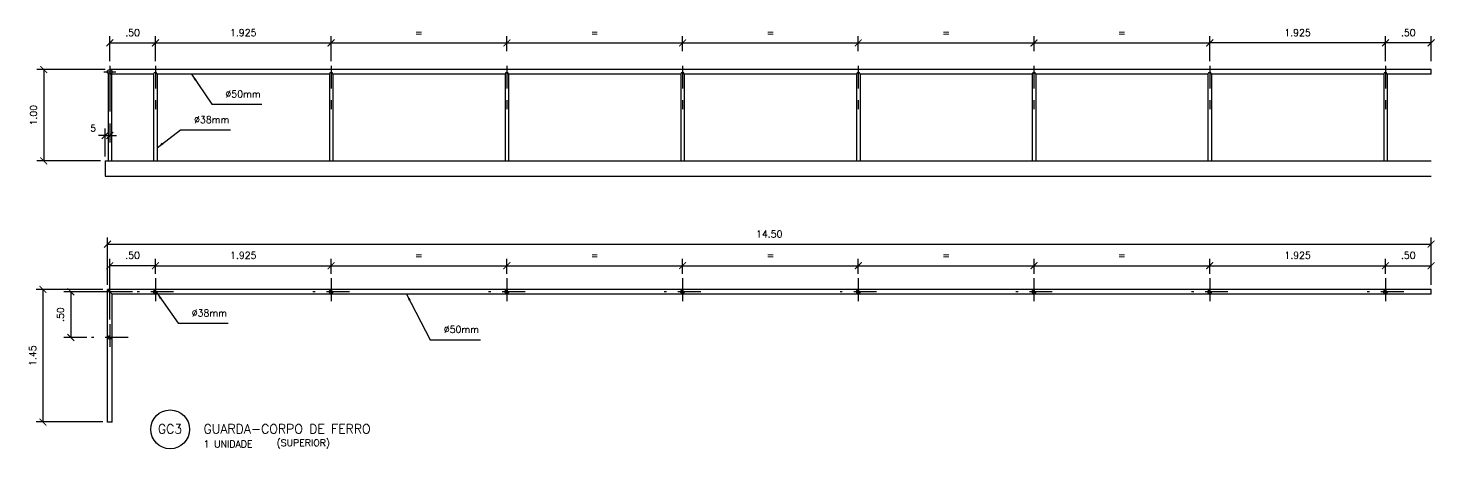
# Model space of a CAD drawing. Header units: millimetres. Extents: x 193 to 586, y 108 to 133.
# Drawn here: x 530.97 to 546.38, y 126.01 to 130.61 of the extents above; entities that cross this region are included whole.
import ezdxf

# ---------------------------------------------------------------- set-up
doc = ezdxf.new("R2010")
doc.units = ezdxf.units.MM
for name, pattern in [('CENTER', [0.6, 0.375, -0.075, 0.075, -0.075]), ('DASHDOT', [1, 0.5, -0.25, 0, -0.25]), ('HIDDEN', [0.375, 0.25, -0.125])]:
    doc.linetypes.add(name, pattern=pattern)
for name, color, linetype in [('CAIX', 2, 'Continuous'), ('CAIXN', 7, 'Continuous'), ('COTAS', 1, 'Continuous'), ('EIXOS', 141, 'CENTER'), ('LPROJ', 7, 'HIDDEN'), ('LVISTA02', 1, 'Continuous'), ('NOTAS', 2, 'Continuous'), ('REVEST', 2, 'Continuous')]:
    doc.layers.add(name, color=color, linetype=linetype)
doc.styles.add('100-50', font='romans.shx', dxfattribs={"height": 0.125})
doc.styles.add('60-50', font='romans.shx', dxfattribs={"height": 0.075})
doc.dimstyles.new('50', dxfattribs={"dimtxt": 0.1, "dimasz": 2.5, "dimexe": 1.25, "dimexo": 0.625, "dimgap": 0.075, "dimtad": 1, "dimzin": 0, "dimdsep": 46, "dimtxsty": '60-50', "dimcen": 2.5, "dimclrt": 3, "dimadec": 0, "dimazin": 0, "dimtfac": 1, "dimtmove": 0, "dimatfit": 3, "dimfxl": 1, "dimarcsym": 0})

# ---------------------------------------------------------------- blocks, each defined once
blk = doc.blocks.new('_ARCHTICK')
at = {"color": 0, "linetype": 'ByBlock', "const_width": 0.15}
blk.add_lwpolyline([(-0.5, -0.5), (0.5, 0.5)], dxfattribs=at)
blk = doc.blocks.new('*D228')
at = {"color": 0, "linetype": 'ByBlock'}
for p, q in [((256.297, 230.216), (256.297, 230.879)), ((256.797, 230.716), (256.797, 230.879)), ((256.797, 230.804), (256.297, 230.804))]:
    blk.add_line(p, q, dxfattribs=at)
at = {"layer": 'DEFPOINTS', "color": 0, "linetype": 'ByBlock'}
for p in [(256.297, 230.804), (256.797, 230.666), (256.297, 230.166)]:
    blk.add_point(p, dxfattribs=at)
at = {"color": 0, "linetype": 'ByBlock', "xscale": 0.075, "yscale": 0.075, "zscale": 0.075, "rotation": 180}
blk.add_blockref('_ARCHTICK', (256.297, 230.804), dxfattribs=at)
at = {"color": 0, "linetype": 'ByBlock', "xscale": 0.075, "yscale": 0.075, "zscale": 0.075}
blk.add_blockref('_ARCHTICK', (256.797, 230.804), dxfattribs=at)
at = {"color": 3, "linetype": 'ByBlock', "insert": (256.547, 230.917), "char_height": 0.075, "attachment_point": 5, "style": '60-50'}
blk.add_mtext('.50', dxfattribs=at)
blk = doc.blocks.new('*D229')
at = {"color": 0, "linetype": 'ByBlock'}
for p, q in [((258.722, 230.716), (258.722, 230.879)), ((256.797, 230.804), (258.722, 230.804))]:
    blk.add_line(p, q, dxfattribs=at)
at = {"layer": 'DEFPOINTS', "color": 0, "linetype": 'ByBlock'}
for p in [(258.722, 230.804), (256.797, 230.666), (258.722, 230.666)]:
    blk.add_point(p, dxfattribs=at)
at = {"color": 0, "linetype": 'ByBlock', "xscale": 0.075, "yscale": 0.075, "zscale": 0.075, "rotation": 180}
blk.add_blockref('_ARCHTICK', (256.797, 230.804), dxfattribs=at)
at = {"color": 0, "linetype": 'ByBlock', "xscale": 0.075, "yscale": 0.075, "zscale": 0.075}
blk.add_blockref('_ARCHTICK', (258.722, 230.804), dxfattribs=at)
at = {"color": 3, "linetype": 'ByBlock', "insert": (257.76, 230.917), "char_height": 0.075, "attachment_point": 5, "style": '60-50'}
blk.add_mtext('1.925', dxfattribs=at)
blk = doc.blocks.new('*D230')
at = {"color": 0, "linetype": 'ByBlock'}
for p, q in [((261.243, 230.716), (261.243, 230.879)), ((259.318, 230.804), (261.243, 230.804))]:
    blk.add_line(p, q, dxfattribs=at)
at = {"layer": 'DEFPOINTS', "color": 0, "linetype": 'ByBlock'}
for p in [(261.243, 230.804), (259.318, 230.666), (261.243, 230.666)]:
    blk.add_point(p, dxfattribs=at)
at = {"color": 0, "linetype": 'ByBlock', "xscale": 0.075, "yscale": 0.075, "zscale": 0.075, "rotation": 180}
blk.add_blockref('_ARCHTICK', (259.318, 230.804), dxfattribs=at)
at = {"color": 0, "linetype": 'ByBlock', "xscale": 0.075, "yscale": 0.075, "zscale": 0.075}
blk.add_blockref('_ARCHTICK', (261.243, 230.804), dxfattribs=at)
at = {"color": 3, "linetype": 'ByBlock', "insert": (260.28, 230.917), "char_height": 0.075, "attachment_point": 5, "style": '60-50'}
blk.add_mtext('=', dxfattribs=at)
blk = doc.blocks.new('*D231')
at = {"color": 0, "linetype": 'ByBlock'}
for p, q in [((263.168, 230.716), (263.168, 230.879)), ((261.243, 230.804), (263.168, 230.804))]:
    blk.add_line(p, q, dxfattribs=at)
at = {"layer": 'DEFPOINTS', "color": 0, "linetype": 'ByBlock'}
for p in [(263.168, 230.804), (261.243, 230.666), (263.168, 230.666)]:
    blk.add_point(p, dxfattribs=at)
at = {"color": 0, "linetype": 'ByBlock', "xscale": 0.075, "yscale": 0.075, "zscale": 0.075, "rotation": 180}
blk.add_blockref('_ARCHTICK', (261.243, 230.804), dxfattribs=at)
at = {"color": 0, "linetype": 'ByBlock', "xscale": 0.075, "yscale": 0.075, "zscale": 0.075}
blk.add_blockref('_ARCHTICK', (263.168, 230.804), dxfattribs=at)
at = {"color": 3, "linetype": 'ByBlock', "insert": (262.205, 230.917), "char_height": 0.075, "attachment_point": 5, "style": '60-50'}
blk.add_mtext('=', dxfattribs=at)
blk = doc.blocks.new('*D232')
at = {"color": 0, "linetype": 'ByBlock'}
for p, q in [((265.093, 230.716), (265.093, 230.879)), ((263.168, 230.804), (265.093, 230.804))]:
    blk.add_line(p, q, dxfattribs=at)
at = {"layer": 'DEFPOINTS', "color": 0, "linetype": 'ByBlock'}
for p in [(265.093, 230.804), (263.168, 230.666), (265.093, 230.666)]:
    blk.add_point(p, dxfattribs=at)
at = {"color": 0, "linetype": 'ByBlock', "xscale": 0.075, "yscale": 0.075, "zscale": 0.075, "rotation": 180}
blk.add_blockref('_ARCHTICK', (263.168, 230.804), dxfattribs=at)
at = {"color": 0, "linetype": 'ByBlock', "xscale": 0.075, "yscale": 0.075, "zscale": 0.075}
blk.add_blockref('_ARCHTICK', (265.093, 230.804), dxfattribs=at)
at = {"color": 3, "linetype": 'ByBlock', "insert": (264.13, 230.917), "char_height": 0.075, "attachment_point": 5, "style": '60-50'}
blk.add_mtext('=', dxfattribs=at)
blk = doc.blocks.new('*D233')
at = {"color": 0, "linetype": 'ByBlock'}
for p, q in [((267.018, 230.716), (267.018, 230.879)), ((265.093, 230.804), (267.018, 230.804))]:
    blk.add_line(p, q, dxfattribs=at)
at = {"layer": 'DEFPOINTS', "color": 0, "linetype": 'ByBlock'}
for p in [(267.018, 230.804), (265.093, 230.666), (267.018, 230.666)]:
    blk.add_point(p, dxfattribs=at)
at = {"color": 0, "linetype": 'ByBlock', "xscale": 0.075, "yscale": 0.075, "zscale": 0.075, "rotation": 180}
blk.add_blockref('_ARCHTICK', (265.093, 230.804), dxfattribs=at)
at = {"color": 0, "linetype": 'ByBlock', "xscale": 0.075, "yscale": 0.075, "zscale": 0.075}
blk.add_blockref('_ARCHTICK', (267.018, 230.804), dxfattribs=at)
at = {"color": 3, "linetype": 'ByBlock', "insert": (266.055, 230.917), "char_height": 0.075, "attachment_point": 5, "style": '60-50'}
blk.add_mtext('=', dxfattribs=at)
blk = doc.blocks.new('*D234')
at = {"color": 0, "linetype": 'ByBlock'}
for p, q in [((268.943, 230.716), (268.943, 230.879)), ((267.018, 230.804), (268.943, 230.804))]:
    blk.add_line(p, q, dxfattribs=at)
at = {"layer": 'DEFPOINTS', "color": 0, "linetype": 'ByBlock'}
for p in [(268.943, 230.804), (267.018, 230.666), (268.943, 230.666)]:
    blk.add_point(p, dxfattribs=at)
at = {"color": 0, "linetype": 'ByBlock', "xscale": 0.075, "yscale": 0.075, "zscale": 0.075, "rotation": 180}
blk.add_blockref('_ARCHTICK', (267.018, 230.804), dxfattribs=at)
at = {"color": 0, "linetype": 'ByBlock', "xscale": 0.075, "yscale": 0.075, "zscale": 0.075}
blk.add_blockref('_ARCHTICK', (268.943, 230.804), dxfattribs=at)
at = {"color": 3, "linetype": 'ByBlock', "insert": (267.98, 230.917), "char_height": 0.075, "attachment_point": 5, "style": '60-50'}
blk.add_mtext('=', dxfattribs=at)
blk = doc.blocks.new('*D235')
at = {"color": 0, "linetype": 'ByBlock'}
for p, q in [((270.272, 230.716), (270.272, 230.879)), ((268.347, 230.804), (270.272, 230.804))]:
    blk.add_line(p, q, dxfattribs=at)
at = {"layer": 'DEFPOINTS', "color": 0, "linetype": 'ByBlock'}
for p in [(270.272, 230.804), (268.347, 230.666), (270.272, 230.666)]:
    blk.add_point(p, dxfattribs=at)
at = {"color": 0, "linetype": 'ByBlock', "xscale": 0.075, "yscale": 0.075, "zscale": 0.075, "rotation": 180}
blk.add_blockref('_ARCHTICK', (268.347, 230.804), dxfattribs=at)
at = {"color": 0, "linetype": 'ByBlock', "xscale": 0.075, "yscale": 0.075, "zscale": 0.075}
blk.add_blockref('_ARCHTICK', (270.272, 230.804), dxfattribs=at)
at = {"color": 3, "linetype": 'ByBlock', "insert": (269.31, 230.917), "char_height": 0.075, "attachment_point": 5, "style": '60-50'}
blk.add_mtext('1.925', dxfattribs=at)
blk = doc.blocks.new('*D236')
at = {"color": 0, "linetype": 'ByBlock'}
for p, q in [((270.772, 230.594), (270.772, 230.879)), ((270.272, 230.804), (270.772, 230.804))]:
    blk.add_line(p, q, dxfattribs=at)
at = {"layer": 'DEFPOINTS', "color": 0, "linetype": 'ByBlock'}
for p in [(270.772, 230.804), (270.272, 230.666), (270.772, 230.544)]:
    blk.add_point(p, dxfattribs=at)
at = {"color": 0, "linetype": 'ByBlock', "xscale": 0.075, "yscale": 0.075, "zscale": 0.075, "rotation": 180}
blk.add_blockref('_ARCHTICK', (270.272, 230.804), dxfattribs=at)
at = {"color": 0, "linetype": 'ByBlock', "xscale": 0.075, "yscale": 0.075, "zscale": 0.075}
blk.add_blockref('_ARCHTICK', (270.772, 230.804), dxfattribs=at)
at = {"color": 3, "linetype": 'ByBlock', "insert": (270.522, 230.917), "char_height": 0.075, "attachment_point": 5, "style": '60-50'}
blk.add_mtext('.50', dxfattribs=at)
blk = doc.blocks.new('*D237')
at = {"color": 0, "linetype": 'ByBlock'}
for p, q in [((256.272, 230.594), (256.272, 231.114)), ((256.272, 231.039), (270.772, 231.039)), ((270.772, 230.854), (270.772, 231.114))]:
    blk.add_line(p, q, dxfattribs=at)
at = {"layer": 'DEFPOINTS', "color": 0, "linetype": 'ByBlock'}
for p in [(270.772, 231.039), (270.772, 230.804), (256.272, 230.544)]:
    blk.add_point(p, dxfattribs=at)
at = {"color": 0, "linetype": 'ByBlock', "xscale": 0.075, "yscale": 0.075, "zscale": 0.075, "rotation": 180}
blk.add_blockref('_ARCHTICK', (256.272, 231.039), dxfattribs=at)
at = {"color": 0, "linetype": 'ByBlock', "xscale": 0.075, "yscale": 0.075, "zscale": 0.075}
blk.add_blockref('_ARCHTICK', (270.772, 231.039), dxfattribs=at)
at = {"color": 3, "linetype": 'ByBlock', "insert": (263.522, 231.151), "char_height": 0.075, "attachment_point": 5, "style": '60-50'}
blk.add_mtext('14.50', dxfattribs=at)
blk = doc.blocks.new('*D238')
at = {"color": 0, "linetype": 'ByBlock'}
for p, q in [((257.143, 230.519), (256.391, 230.519)), ((256.466, 230.519), (256.466, 230.019)), ((256.643, 230.019), (256.391, 230.019))]:
    blk.add_line(p, q, dxfattribs=at)
at = {"layer": 'DEFPOINTS', "color": 0, "linetype": 'ByBlock'}
for p in [(257.193, 230.519), (256.466, 230.019), (256.693, 230.019)]:
    blk.add_point(p, dxfattribs=at)
at = {"color": 0, "linetype": 'ByBlock', "xscale": 0.075, "yscale": 0.075, "zscale": 0.075}
for p, rotation in [((256.466, 230.519), 90), ((256.466, 230.019), 270)]:
    blk.add_blockref('_ARCHTICK', p, dxfattribs=dict(at, rotation=rotation))
at = {"color": 3, "linetype": 'ByBlock', "insert": (256.353, 230.269), "char_height": 0.075, "attachment_point": 5, "rotation": 90, "style": '60-50'}
blk.add_mtext('.50', dxfattribs=at)
blk = doc.blocks.new('*D239')
at = {"color": 0, "linetype": 'ByBlock'}
for p, q in [((256.818, 230.544), (256.085, 230.544)), ((256.16, 230.544), (256.16, 229.094)), ((256.818, 229.094), (256.085, 229.094))]:
    blk.add_line(p, q, dxfattribs=at)
at = {"layer": 'DEFPOINTS', "color": 0, "linetype": 'ByBlock'}
for p in [(256.868, 230.544), (256.16, 229.094), (256.868, 229.094)]:
    blk.add_point(p, dxfattribs=at)
at = {"color": 0, "linetype": 'ByBlock', "xscale": 0.075, "yscale": 0.075, "zscale": 0.075}
for p, rotation in [((256.16, 230.544), 90), ((256.16, 229.094), 270)]:
    blk.add_blockref('_ARCHTICK', p, dxfattribs=dict(at, rotation=rotation))
at = {"color": 3, "linetype": 'ByBlock', "insert": (256.048, 229.819), "char_height": 0.075, "attachment_point": 5, "rotation": 90, "style": '60-50'}
blk.add_mtext('1.45', dxfattribs=at)
blk = doc.blocks.new('*D240')
at = {"color": 0, "linetype": 'ByBlock'}
for p, q in [((256.843, 232), (256.843, 232.303)), ((256.893, 232.36), (256.893, 232.153)), ((256.843, 232.228), (256.768, 232.228)), ((256.843, 232.228), (256.893, 232.228)), ((256.843, 232.228), (256.893, 232.228)), ((256.893, 232.228), (256.968, 232.228))]:
    blk.add_line(p, q, dxfattribs=at)
at = {"layer": 'DEFPOINTS', "color": 0, "linetype": 'ByBlock'}
for p in [(256.893, 232.41), (256.893, 232.228), (256.843, 231.95)]:
    blk.add_point(p, dxfattribs=at)
at = {"color": 0, "linetype": 'ByBlock', "xscale": 0.075, "yscale": 0.075, "zscale": 0.075}
blk.add_blockref('_ARCHTICK', (256.843, 232.228), dxfattribs=at)
at = {"color": 0, "linetype": 'ByBlock', "xscale": 0.075, "yscale": 0.075, "zscale": 0.075, "rotation": 180}
blk.add_blockref('_ARCHTICK', (256.893, 232.228), dxfattribs=at)
at = {"color": 3, "linetype": 'ByBlock', "insert": (256.711, 232.308), "char_height": 0.075, "attachment_point": 5, "style": '60-50'}
blk.add_mtext('5', dxfattribs=at)
blk = doc.blocks.new('*D241')
at = {"color": 0, "linetype": 'ByBlock'}
for p, q in [((256.843, 232.95), (256.094, 232.95)), ((256.169, 232.95), (256.169, 231.95)), ((256.793, 231.95), (256.094, 231.95))]:
    blk.add_line(p, q, dxfattribs=at)
at = {"layer": 'DEFPOINTS', "color": 0, "linetype": 'ByBlock'}
for p in [(256.893, 232.95), (256.169, 231.95), (256.843, 231.95)]:
    blk.add_point(p, dxfattribs=at)
at = {"color": 0, "linetype": 'ByBlock', "xscale": 0.075, "yscale": 0.075, "zscale": 0.075}
for p, rotation in [((256.169, 232.95), 90), ((256.169, 231.95), 270)]:
    blk.add_blockref('_ARCHTICK', p, dxfattribs=dict(at, rotation=rotation))
at = {"color": 3, "linetype": 'ByBlock', "insert": (256.057, 232.45), "char_height": 0.075, "attachment_point": 5, "rotation": 90, "style": '60-50'}
blk.add_mtext('1.00', dxfattribs=at)
blk = doc.blocks.new('*D242')
at = {"color": 0, "linetype": 'ByBlock'}
for p, q in [((256.893, 233.041), (256.893, 233.316)), ((256.893, 233.241), (257.393, 233.241)), ((257.393, 233.041), (257.393, 233.316))]:
    blk.add_line(p, q, dxfattribs=at)
at = {"layer": 'DEFPOINTS', "color": 0, "linetype": 'ByBlock'}
for p in [(257.393, 233.241), (256.893, 232.991), (257.393, 232.991)]:
    blk.add_point(p, dxfattribs=at)
at = {"color": 0, "linetype": 'ByBlock', "xscale": 0.075, "yscale": 0.075, "zscale": 0.075, "rotation": 180}
blk.add_blockref('_ARCHTICK', (256.893, 233.241), dxfattribs=at)
at = {"color": 0, "linetype": 'ByBlock', "xscale": 0.075, "yscale": 0.075, "zscale": 0.075}
blk.add_blockref('_ARCHTICK', (257.393, 233.241), dxfattribs=at)
at = {"color": 3, "linetype": 'ByBlock', "insert": (257.143, 233.353), "char_height": 0.075, "attachment_point": 5, "style": '60-50'}
blk.add_mtext('.50', dxfattribs=at)
blk = doc.blocks.new('*D243')
at = {"color": 0, "linetype": 'ByBlock'}
for p, q in [((257.393, 233.241), (259.318, 233.241)), ((259.318, 233.041), (259.318, 233.316))]:
    blk.add_line(p, q, dxfattribs=at)
at = {"layer": 'DEFPOINTS', "color": 0, "linetype": 'ByBlock'}
for p in [(259.318, 233.241), (257.393, 232.991), (259.318, 232.991)]:
    blk.add_point(p, dxfattribs=at)
at = {"color": 0, "linetype": 'ByBlock', "xscale": 0.075, "yscale": 0.075, "zscale": 0.075, "rotation": 180}
blk.add_blockref('_ARCHTICK', (257.393, 233.241), dxfattribs=at)
at = {"color": 0, "linetype": 'ByBlock', "xscale": 0.075, "yscale": 0.075, "zscale": 0.075}
blk.add_blockref('_ARCHTICK', (259.318, 233.241), dxfattribs=at)
at = {"color": 3, "linetype": 'ByBlock', "insert": (258.355, 233.353), "char_height": 0.075, "attachment_point": 5, "style": '60-50'}
blk.add_mtext('1.925', dxfattribs=at)
blk = doc.blocks.new('*D244')
at = {"color": 0, "linetype": 'ByBlock'}
for p, q in [((270.868, 233.041), (270.868, 233.316)), ((271.368, 233.241), (270.868, 233.241)), ((271.368, 233.041), (271.368, 233.316))]:
    blk.add_line(p, q, dxfattribs=at)
at = {"layer": 'DEFPOINTS', "color": 0, "linetype": 'ByBlock'}
for p in [(270.868, 233.241), (270.868, 232.991), (271.368, 232.991)]:
    blk.add_point(p, dxfattribs=at)
at = {"color": 0, "linetype": 'ByBlock', "xscale": 0.075, "yscale": 0.075, "zscale": 0.075, "rotation": 180}
blk.add_blockref('_ARCHTICK', (270.868, 233.241), dxfattribs=at)
at = {"color": 0, "linetype": 'ByBlock', "xscale": 0.075, "yscale": 0.075, "zscale": 0.075}
blk.add_blockref('_ARCHTICK', (271.368, 233.241), dxfattribs=at)
at = {"color": 3, "linetype": 'ByBlock', "insert": (271.118, 233.353), "char_height": 0.075, "attachment_point": 5, "style": '60-50'}
blk.add_mtext('.50', dxfattribs=at)
blk = doc.blocks.new('*D245')
at = {"color": 0, "linetype": 'ByBlock'}
for p, q in [((268.943, 233.041), (268.943, 233.316)), ((270.868, 233.241), (268.943, 233.241))]:
    blk.add_line(p, q, dxfattribs=at)
at = {"layer": 'DEFPOINTS', "color": 0, "linetype": 'ByBlock'}
for p in [(268.943, 233.241), (268.943, 232.991), (270.868, 232.991)]:
    blk.add_point(p, dxfattribs=at)
at = {"color": 0, "linetype": 'ByBlock', "xscale": 0.075, "yscale": 0.075, "zscale": 0.075, "rotation": 180}
blk.add_blockref('_ARCHTICK', (268.943, 233.241), dxfattribs=at)
at = {"color": 0, "linetype": 'ByBlock', "xscale": 0.075, "yscale": 0.075, "zscale": 0.075}
blk.add_blockref('_ARCHTICK', (270.868, 233.241), dxfattribs=at)
at = {"color": 3, "linetype": 'ByBlock', "insert": (269.905, 233.353), "char_height": 0.075, "attachment_point": 5, "style": '60-50'}
blk.add_mtext('1.925', dxfattribs=at)
blk = doc.blocks.new('*D246')
at = {"color": 0, "linetype": 'ByBlock'}
for p, q in [((261.243, 230.716), (261.243, 230.879)), ((259.318, 230.804), (261.243, 230.804))]:
    blk.add_line(p, q, dxfattribs=at)
at = {"layer": 'DEFPOINTS', "color": 0, "linetype": 'ByBlock'}
for p in [(261.243, 230.804), (259.318, 230.666), (261.243, 230.666)]:
    blk.add_point(p, dxfattribs=at)
at = {"color": 0, "linetype": 'ByBlock', "xscale": 0.075, "yscale": 0.075, "zscale": 0.075, "rotation": 180}
blk.add_blockref('_ARCHTICK', (259.318, 230.804), dxfattribs=at)
at = {"color": 0, "linetype": 'ByBlock', "xscale": 0.075, "yscale": 0.075, "zscale": 0.075}
blk.add_blockref('_ARCHTICK', (261.243, 230.804), dxfattribs=at)
at = {"color": 3, "linetype": 'ByBlock', "insert": (260.28, 230.917), "char_height": 0.075, "attachment_point": 5, "style": '60-50'}
blk.add_mtext('=', dxfattribs=at)
blk = doc.blocks.new('*D247')
at = {"color": 0, "linetype": 'ByBlock'}
for p, q in [((263.168, 230.716), (263.168, 230.879)), ((261.243, 230.804), (263.168, 230.804))]:
    blk.add_line(p, q, dxfattribs=at)
at = {"layer": 'DEFPOINTS', "color": 0, "linetype": 'ByBlock'}
for p in [(263.168, 230.804), (261.243, 230.666), (263.168, 230.666)]:
    blk.add_point(p, dxfattribs=at)
at = {"color": 0, "linetype": 'ByBlock', "xscale": 0.075, "yscale": 0.075, "zscale": 0.075, "rotation": 180}
blk.add_blockref('_ARCHTICK', (261.243, 230.804), dxfattribs=at)
at = {"color": 0, "linetype": 'ByBlock', "xscale": 0.075, "yscale": 0.075, "zscale": 0.075}
blk.add_blockref('_ARCHTICK', (263.168, 230.804), dxfattribs=at)
at = {"color": 3, "linetype": 'ByBlock', "insert": (262.205, 230.917), "char_height": 0.075, "attachment_point": 5, "style": '60-50'}
blk.add_mtext('=', dxfattribs=at)
blk = doc.blocks.new('*D248')
at = {"color": 0, "linetype": 'ByBlock'}
for p, q in [((265.093, 230.716), (265.093, 230.879)), ((263.168, 230.804), (265.093, 230.804))]:
    blk.add_line(p, q, dxfattribs=at)
at = {"layer": 'DEFPOINTS', "color": 0, "linetype": 'ByBlock'}
for p in [(265.093, 230.804), (263.168, 230.666), (265.093, 230.666)]:
    blk.add_point(p, dxfattribs=at)
at = {"color": 0, "linetype": 'ByBlock', "xscale": 0.075, "yscale": 0.075, "zscale": 0.075, "rotation": 180}
blk.add_blockref('_ARCHTICK', (263.168, 230.804), dxfattribs=at)
at = {"color": 0, "linetype": 'ByBlock', "xscale": 0.075, "yscale": 0.075, "zscale": 0.075}
blk.add_blockref('_ARCHTICK', (265.093, 230.804), dxfattribs=at)
at = {"color": 3, "linetype": 'ByBlock', "insert": (264.13, 230.917), "char_height": 0.075, "attachment_point": 5, "style": '60-50'}
blk.add_mtext('=', dxfattribs=at)
blk = doc.blocks.new('*D249')
at = {"color": 0, "linetype": 'ByBlock'}
for p, q in [((267.018, 230.716), (267.018, 230.879)), ((265.093, 230.804), (267.018, 230.804))]:
    blk.add_line(p, q, dxfattribs=at)
at = {"layer": 'DEFPOINTS', "color": 0, "linetype": 'ByBlock'}
for p in [(267.018, 230.804), (265.093, 230.666), (267.018, 230.666)]:
    blk.add_point(p, dxfattribs=at)
at = {"color": 0, "linetype": 'ByBlock', "xscale": 0.075, "yscale": 0.075, "zscale": 0.075, "rotation": 180}
blk.add_blockref('_ARCHTICK', (265.093, 230.804), dxfattribs=at)
at = {"color": 0, "linetype": 'ByBlock', "xscale": 0.075, "yscale": 0.075, "zscale": 0.075}
blk.add_blockref('_ARCHTICK', (267.018, 230.804), dxfattribs=at)
at = {"color": 3, "linetype": 'ByBlock', "insert": (266.055, 230.917), "char_height": 0.075, "attachment_point": 5, "style": '60-50'}
blk.add_mtext('=', dxfattribs=at)
blk = doc.blocks.new('*D250')
at = {"color": 0, "linetype": 'ByBlock'}
for p, q in [((268.943, 230.716), (268.943, 230.879)), ((267.018, 230.804), (268.943, 230.804))]:
    blk.add_line(p, q, dxfattribs=at)
at = {"layer": 'DEFPOINTS', "color": 0, "linetype": 'ByBlock'}
for p in [(268.943, 230.804), (267.018, 230.666), (268.943, 230.666)]:
    blk.add_point(p, dxfattribs=at)
at = {"color": 0, "linetype": 'ByBlock', "xscale": 0.075, "yscale": 0.075, "zscale": 0.075, "rotation": 180}
blk.add_blockref('_ARCHTICK', (267.018, 230.804), dxfattribs=at)
at = {"color": 0, "linetype": 'ByBlock', "xscale": 0.075, "yscale": 0.075, "zscale": 0.075}
blk.add_blockref('_ARCHTICK', (268.943, 230.804), dxfattribs=at)
at = {"color": 3, "linetype": 'ByBlock', "insert": (267.98, 230.917), "char_height": 0.075, "attachment_point": 5, "style": '60-50'}
blk.add_mtext('=', dxfattribs=at)

msp = doc.modelspace()

# ---------------------------------------------------------------- linework, layer by layer
at = {"layer": 'CAIX'}
for p, q in [((531.8395, 126.3035), (531.8395, 127.7535)), ((546.3395, 127.7535), (531.8395, 127.7535)), ((531.8895, 126.3035), (531.8895, 127.7035)), ((546.3395, 127.7035), (531.8895, 127.7035)), ((546.3395, 127.7035), (546.3395, 127.7535)), ((531.8895, 126.3035), (531.8395, 126.3035))]:
    msp.add_line(p, q, dxfattribs=at)
at = {"layer": 'CAIX', "color": 8}
msp.add_line((531.8395, 127.7535), (531.8895, 127.7035), dxfattribs=at)
at = {"layer": 'CAIX', "color": 2, "linetype": 'ByBlock'}
msp.add_circle((531.8645, 130.1346), 0.025, dxfattribs=at)
at = {"layer": 'CAIXN', "color": 8, "ltscale": 0.5}
msp.add_circle((532.526, 126.2228), 0.2125, dxfattribs=at)
at = {"layer": 'COTAS'}
for centre in [(532.3645, 130.1096), (534.2895, 130.1096), (536.2145, 130.1096), (538.1395, 130.1096), (540.0645, 130.1096), (541.9895, 130.1096), (543.9145, 130.1096), (545.8395, 130.1096)]:
    msp.add_arc(centre, 0.019, 0, 180, dxfattribs=at)
at = {"layer": 'EIXOS', "color": 8, "linetype": 'DASHDOT', "ltscale": 0.5}
for p, q in [((532.3645, 130.2003), (532.3645, 129.6937)), ((534.2895, 130.2003), (534.2895, 129.6937)), ((536.2145, 130.2003), (536.2145, 129.6937)), ((538.1395, 130.2003), (538.1395, 129.6937)), ((540.0645, 130.2003), (540.0645, 129.6937)), ((541.9895, 130.2003), (541.9895, 129.6937)), ((543.9145, 130.2003), (543.9145, 129.6937)), ((545.8395, 130.2003), (545.8395, 129.6937)), ((532.3645, 127.8758), (532.3645, 127.5811)), ((534.2895, 127.8758), (534.2895, 127.5811)), ((536.2145, 127.8758), (536.2145, 127.5811)), ((538.1395, 127.8758), (538.1395, 127.5811)), ((540.0645, 127.8758), (540.0645, 127.5811)), ((541.9895, 127.8758), (541.9895, 127.5811)), ((543.9145, 127.8758), (543.9145, 127.5811)), ((545.8395, 127.8758), (545.8395, 127.5811)), ((532.5646, 127.7285), (532.1644, 127.7285)), ((534.4896, 127.7285), (534.0894, 127.7285)), ((536.4146, 127.7285), (536.0144, 127.7285)), ((538.3396, 127.7285), (537.9394, 127.7285)), ((540.2646, 127.7285), (539.8644, 127.7285)), ((542.1896, 127.7285), (541.7894, 127.7285)), ((544.1146, 127.7285), (543.7144, 127.7285)), ((546.0396, 127.7285), (545.6394, 127.7285)), ((531.8645, 127.3758), (531.8645, 127.0811)), ((532.0646, 127.2285), (531.6644, 127.2285))]:
    msp.add_line(p, q, dxfattribs=at)
at = {"layer": 'LPROJ', "ltscale": 0.1}
for centre in [(532.3645, 127.7285), (534.2895, 127.7285), (536.2145, 127.7285), (538.1395, 127.7285), (540.0645, 127.7285), (541.9895, 127.7285), (543.9145, 127.7285), (545.8395, 127.7285), (531.8645, 127.2285)]:
    msp.add_circle(centre, 0.019, dxfattribs=at)
at = {"layer": 'LVISTA02'}
for p, q in [((531.8455, 130.1184), (531.8455, 129.1596)), ((546.3395, 130.1596), (531.8645, 130.1596)), ((532.3455, 130.1096), (531.8645, 130.1096)), ((531.8835, 130.1184), (531.8835, 129.1596)), ((532.3455, 130.1096), (532.3455, 129.1596)), ((532.3835, 130.1096), (532.3835, 129.1596)), ((534.2705, 130.1096), (532.3835, 130.1096)), ((534.2705, 130.1096), (534.2705, 129.1596)), ((534.3085, 130.1096), (534.3085, 129.1596)), ((536.1955, 130.1096), (534.3085, 130.1096)), ((536.1955, 130.1096), (536.1955, 129.1596)), ((536.2335, 130.1096), (536.2335, 129.1596)), ((538.1205, 130.1096), (536.2335, 130.1096)), ((538.1205, 130.1096), (538.1205, 129.1596)), ((538.1585, 130.1096), (538.1585, 129.1596)), ((540.0455, 130.1096), (538.1585, 130.1096)), ((540.0455, 130.1096), (540.0455, 129.1596)), ((540.0835, 130.1096), (540.0835, 129.1596)), ((541.9705, 130.1096), (540.0835, 130.1096)), ((541.9705, 130.1096), (541.9705, 129.1596)), ((542.0085, 130.1096), (542.0085, 129.1596)), ((543.8955, 130.1096), (542.0085, 130.1096)), ((543.8955, 130.1096), (543.8955, 129.1596)), ((543.9335, 130.1096), (543.9335, 129.1596)), ((545.8205, 130.1096), (543.9335, 130.1096)), ((545.8205, 130.1096), (545.8205, 129.1596)), ((546.3395, 130.1096), (545.8585, 130.1096)), ((545.8585, 130.1096), (545.8585, 129.1596)), ((546.3395, 130.1096), (546.3395, 130.1596))]:
    msp.add_line(p, q, dxfattribs=at)
at = {"layer": 'NOTAS', "color": 8, "linetype": 'DASHDOT'}
for p, q in [((531.7988, 130.1346), (531.9302, 130.1346)), ((531.8645, 130.2003), (531.8645, 129.6194))]:
    msp.add_line(p, q, dxfattribs=at)
at = {"layer": 'REVEST'}
for p, q in [((531.8145, 129.1596), (546.3395, 129.1596)), ((531.8145, 129.1596), (531.8145, 128.9914)), ((531.8145, 128.9914), (546.3395, 128.9914))]:
    msp.add_line(p, q, dxfattribs=at)

# ---------------------------------------------------------------- texts
at = {"layer": 'CAIXN', "color": 2, "ltscale": 0.5, "char_height": 0.1, "style": '100-50'}
for s, insert, attachment_point in [('GC3', (532.5249, 126.2285), 5), ('GUARDA-CORPO DE FERRO', (532.892, 126.2285), 4)]:
    msp.add_mtext(s, dxfattribs=dict(at, insert=insert, attachment_point=attachment_point))
at = {"layer": 'CAIXN', "ltscale": 0.5, "char_height": 0.075, "attachment_point": 4, "style": '60-50'}
for s, insert in [('1 UNIDADE', (532.8918, 126.0635)), ('(SUPERIOR)', (533.6924, 126.0635))]:
    msp.add_mtext(s, dxfattribs=dict(at, insert=insert))
at = {"layer": 'COTAS', "color": 3, "char_height": 0.075, "attachment_point": 4, "style": '60-50'}
for s, insert in [('%%C50mm', (533.1318, 129.8921)), ('%%C38mm', (532.7885, 129.611)), ('%%C38mm', (532.763, 127.4969)), ('%%C50mm', (535.5242, 127.3166))]:
    msp.add_mtext(s, dxfattribs=dict(at, insert=insert))

# ---------------------------------------------------------------- dimensions: what is measured, and where the dimension line sits
at = {"layer": 'COTAS'}
for base, p1, p2, override, picture, middle, set_off in [((532.3645, 130.4503), (531.8645, 130.2003), (532.3645, 130.2003), {"dimasz": 0.075, "dimexe": 0.075, "dimexo": 0.05, "dimzin": 4, "dimblk1": 'ARCHTICK', "dimblk2": 'ARCHTICK', "dimsah": 1, "dimtmove": 2}, '*D242', (532.1145, 130.5628), (274.9717, -102.7902)), ((534.2895, 130.4503), (532.3645, 130.2003), (534.2895, 130.2003), {"dimasz": 0.075, "dimexe": 0.075, "dimexo": 0.05, "dimdec": 3, "dimzin": 4, "dimblk1": 'ARCHTICK', "dimblk2": 'ARCHTICK', "dimsah": 1, "dimse1": 1, "dimtmove": 2}, '*D243', (533.327, 130.5628), (274.9717, -102.7902)), ((543.9145, 130.4503), (545.8395, 130.2003), (543.9145, 130.2003), {"dimasz": 0.075, "dimexe": 0.075, "dimexo": 0.05, "dimdec": 3, "dimzin": 4, "dimblk1": 'ARCHTICK', "dimblk2": 'ARCHTICK', "dimsah": 1, "dimse1": 1, "dimtmove": 2}, '*D245', (544.877, 130.5628), (274.9717, -102.7902)), ((545.8395, 130.4503), (546.3395, 130.2003), (545.8395, 130.2003), {"dimasz": 0.075, "dimexe": 0.075, "dimexo": 0.05, "dimzin": 4, "dimblk1": 'ARCHTICK', "dimblk2": 'ARCHTICK', "dimsah": 1, "dimtmove": 2}, '*D244', (546.0895, 130.5628), (274.9717, -102.7902)), ((546.3395, 128.2484), (531.8395, 127.7535), (546.3395, 128.014), {"dimasz": 0.075, "dimexe": 0.075, "dimexo": 0.05, "dimzin": 4, "dimblk1": 'ARCHTICK', "dimblk2": 'ARCHTICK', "dimsah": 1, "dimtmove": 2}, '*D237', (539.0895, 128.3609), (275.5674, -102.7902)), ((531.8645, 128.014), (532.3645, 127.8758), (531.8645, 127.3758), {"dimasz": 0.075, "dimexe": 0.075, "dimexo": 0.05, "dimzin": 4, "dimblk1": 'ARCHTICK', "dimblk2": 'ARCHTICK', "dimsah": 1, "dimtmove": 2}, '*D228', (532.1145, 128.1265), (275.5674, -102.7902)), ((534.2895, 128.014), (532.3645, 127.8758), (534.2895, 127.8758), {"dimasz": 0.075, "dimexe": 0.075, "dimexo": 0.05, "dimdec": 3, "dimzin": 4, "dimblk1": 'ARCHTICK', "dimblk2": 'ARCHTICK', "dimsah": 1, "dimse1": 1, "dimtmove": 2}, '*D229', (533.327, 128.1265), (275.5674, -102.7902)), ((545.8395, 128.014), (543.9145, 127.8758), (545.8395, 127.8758), {"dimasz": 0.075, "dimexe": 0.075, "dimexo": 0.05, "dimdec": 3, "dimzin": 4, "dimblk1": 'ARCHTICK', "dimblk2": 'ARCHTICK', "dimsah": 1, "dimse1": 1, "dimtmove": 2}, '*D235', (544.877, 128.1265), (275.5674, -102.7902)), ((546.3395, 128.014), (545.8395, 127.8758), (546.3395, 127.7535), {"dimasz": 0.075, "dimexe": 0.075, "dimexo": 0.05, "dimzin": 4, "dimblk1": 'ARCHTICK', "dimblk2": 'ARCHTICK', "dimsah": 1, "dimse1": 1, "dimtmove": 2}, '*D236', (546.0895, 128.1265), (275.5674, -102.7902))]:
    dim = msp.add_linear_dim(base=base, p1=p1, p2=p2, dimstyle='50', override=override, dxfattribs=at)
    dim.commit()
    dim.dimension.update_dxf_attribs({"geometry": picture, "text_midpoint": middle, "insert": set_off})
for base, p1, p2, picture, middle, set_off in [((536.2145, 130.4503), (534.2895, 130.3121), (536.2145, 130.3121), '*D246', (535.252, 130.5628), (274.9717, -100.3539)), ((538.1395, 130.4503), (536.2145, 130.3121), (538.1395, 130.3121), '*D247', (537.177, 130.5628), (274.9717, -100.3539)), ((540.0645, 130.4503), (538.1395, 130.3121), (540.0645, 130.3121), '*D248', (539.102, 130.5628), (274.9717, -100.3539)), ((541.9895, 130.4503), (540.0645, 130.3121), (541.9895, 130.3121), '*D249', (541.027, 130.5628), (274.9717, -100.3539)), ((543.9145, 130.4503), (541.9895, 130.3121), (543.9145, 130.3121), '*D250', (542.952, 130.5628), (274.9717, -100.3539)), ((536.2145, 128.014), (534.2895, 127.8758), (536.2145, 127.8758), '*D230', (535.252, 128.1265), (274.9717, -102.7902)), ((538.1395, 128.014), (536.2145, 127.8758), (538.1395, 127.8758), '*D231', (537.177, 128.1265), (274.9717, -102.7902)), ((540.0645, 128.014), (538.1395, 127.8758), (540.0645, 127.8758), '*D232', (539.102, 128.1265), (274.9717, -102.7902)), ((541.9895, 128.014), (540.0645, 127.8758), (541.9895, 127.8758), '*D233', (541.027, 128.1265), (274.9717, -102.7902)), ((543.9145, 128.014), (541.9895, 127.8758), (543.9145, 127.8758), '*D234', (542.952, 128.1265), (274.9717, -102.7902))]:
    dim = msp.add_linear_dim(base=base, p1=p1, p2=p2, text='=', dimstyle='50', override={"dimasz": 0.075, "dimexe": 0.075, "dimexo": 0.05, "dimdec": 3, "dimzin": 4, "dimblk1": 'ARCHTICK', "dimblk2": 'ARCHTICK', "dimsah": 1, "dimse1": 1, "dimtmove": 2}, dxfattribs=at)
    dim.commit()
    dim.dimension.update_dxf_attribs({"geometry": picture, "text_midpoint": middle, "insert": set_off})
for base, p1, p2, angle, picture, middle in [((531.141, 129.1596), (531.8645, 130.1596), (531.8145, 129.1596), 270, '*D241', (531.0285, 129.6596)), ((531.1321, 126.3035), (531.8395, 127.7535), (531.8395, 126.3035), 90, '*D239', (531.0196, 127.0285)), ((531.4374, 127.2285), (532.1644, 127.7285), (531.6644, 127.2285), 90, '*D238', (531.3249, 127.4785))]:
    dim = msp.add_linear_dim(base=base, p1=p1, p2=p2, angle=angle, dimstyle='50', override={"dimasz": 0.075, "dimexe": 0.075, "dimexo": 0.05, "dimzin": 4, "dimblk1": 'ARCHTICK', "dimblk2": 'ARCHTICK', "dimsah": 1, "dimtmove": 2}, dxfattribs=at)
    dim.commit()
    dim.dimension.update_dxf_attribs({"geometry": picture, "text_midpoint": middle, "insert": (274.9717, -102.7902)})
dim = msp.add_linear_dim(base=(531.8645, 129.4375), p1=(531.8145, 129.1596), p2=(531.8645, 129.6194), text='5', dimstyle='50', override={"dimasz": 0.075, "dimexe": 0.075, "dimexo": 0.05, "dimzin": 4, "dimblk1": 'ARCHTICK', "dimblk2": 'ARCHTICK', "dimsah": 1, "dimtmove": 2}, dxfattribs=at)
dim.commit()
dim.dimension.update_dxf_attribs({"geometry": '*D240', "text_midpoint": (531.6825, 129.5179), "dimtype": 160, "insert": (274.9717, -102.7902)})

# ---------------------------------------------------------------- leaders
at = {"layer": 'COTAS', "annotation_type": 0, "has_hookline": 1, "hookline_direction": 0, "text_width": 0.4}
for points in [[(532.7614, 130.1096), (532.9818, 129.7796), (533.0568, 129.7796)], [(532.3835, 129.3037), (532.6385, 129.4985), (532.7135, 129.4985)], [(532.3796, 127.717), (532.613, 127.3844), (532.688, 127.3844)], [(535.1157, 127.7035), (535.3742, 127.2041), (535.4492, 127.2041)]]:
    msp.add_leader(points, dimstyle='50', override={"dimasz": 0.075, "dimexe": 0.075, "dimexo": 0.05, "dimzin": 4}, dxfattribs=at)

doc.saveas('drawing.dxf')
